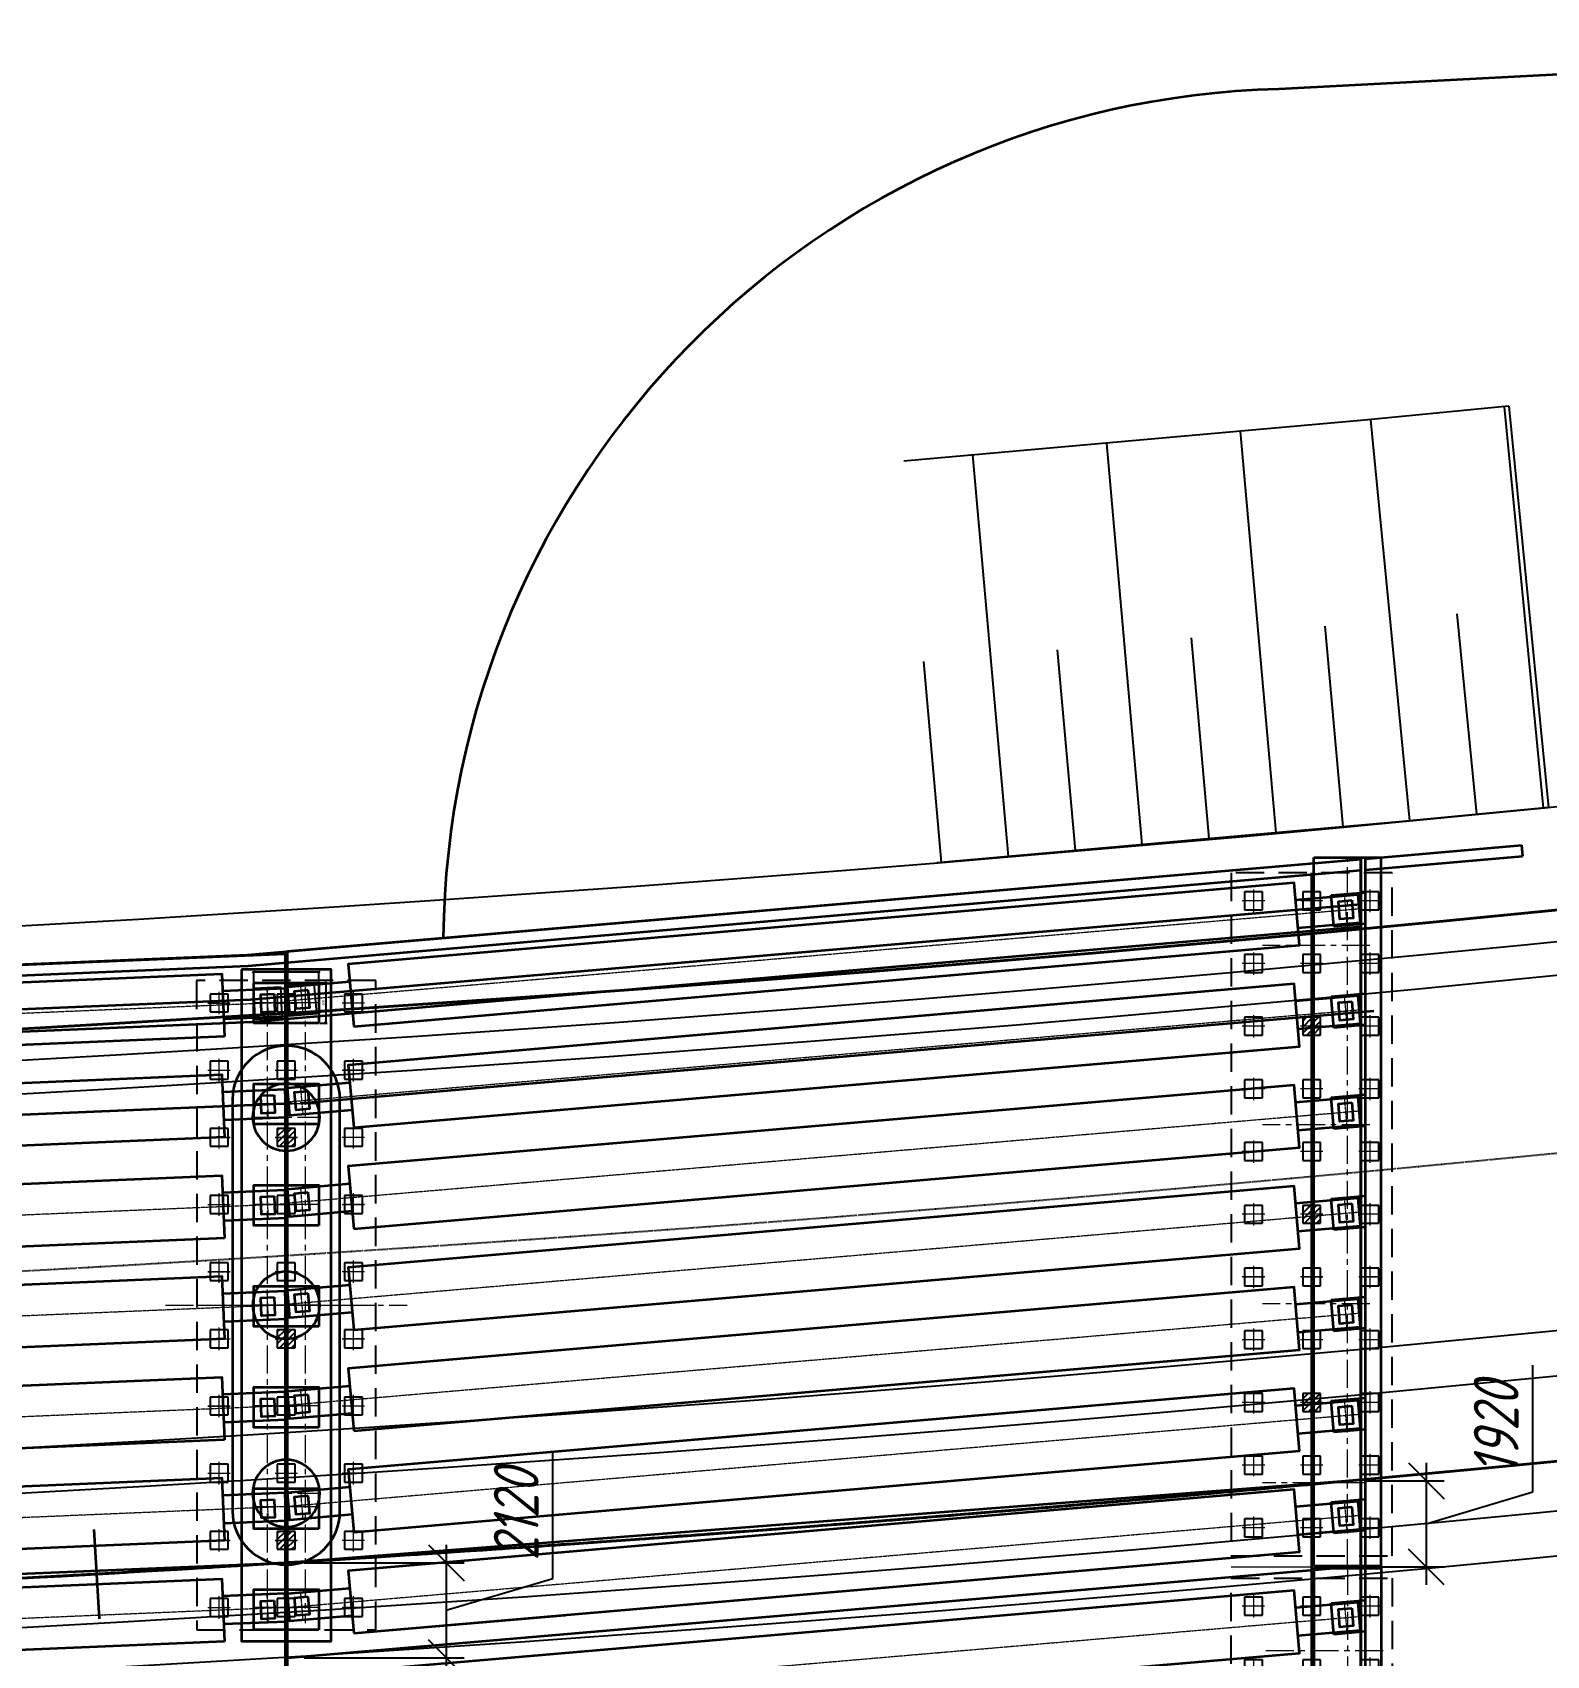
# Model space of a CAD drawing. Header units: millimetres. Extents: x 1864 to 10174863, y -4887456 to 5366151.
# Drawn here: x 6896950 to 6930764, y -3152927 to -3116681 of the extents above; entities that cross this region are included whole.
import ezdxf
from ezdxf import colors
from ezdxf.entities.mleader import LeaderData, LeaderLine
from ezdxf.math import Vec2, Vec3

# ---------------------------------------------------------------- set-up
doc = ezdxf.new("R2010")
doc.units = ezdxf.units.MM
for name, pattern in [('15-15', [6, 1.5, -3, 1.5]), ('DASHED', [7, 5, -2, 0]), ('невидимая', [9.525, 6.35, -3.175]), ('осевая', [2, 1.25, -0.25, 0.25, -0.25])]:
    doc.linetypes.add(name, pattern=pattern)
for name, color, linetype, lineweight in [('1-Бетон', 106, 'Continuous', 35), ('Железная дорога.0', 7, 'Continuous', 9), ('ИС_Выноски', 3, 'Continuous', 18), ('ИС_Ось', 3, 'осевая', 18), ('Основное направление 30.05.Пикетаж', 7, 'Continuous', 15)]:
    doc.layers.add(name, color=color, linetype=linetype, lineweight=lineweight)
doc.layers.add('_Defpoints', color=8, linetype='Continuous', plot=False)
for name, color, linetype in [('_Размер', 7, 'Continuous'), ('ИС_Невидимая', 4, 'невидимая'), ('Основное направление 30.05.Верх покрытия', 7, 'Continuous'), ('Основное направление 30.05.Ось трассы', 7, 'Continuous'), ('Основное направление 30.05.Проектные откосы', 84, 'Continuous'), ('Ось_петли_новый план.Верх покрытия', 7, 'Continuous'), ('Петля 1 ось справа.Верх покрытия', 7, 'Continuous'), ('Штриховая', 7, 'Continuous')]:
    doc.layers.add(name, color=color, linetype=linetype)
doc.styles.add('0', font='isocpeur.ttf', dxfattribs={"width": 0.8, "oblique": 15})
doc.styles.add('ISOCPEUR', font='isocpeur.ttf', dxfattribs={"width": 0.8, "oblique": 15, "height": 2.5})
doc.dimstyles.new('М25', dxfattribs={"dimscale": 25, "dimtxt": 2.5, "dimasz": 2, "dimexe": 1, "dimexo": 1, "dimgap": 1, "dimtad": 1, "dimdec": 0, "dimtxsty": '0', "dimblk1": 'OBLIQUE', "dimblk2": 'OBLIQUE', "dimsah": 1, "dimcen": 2.5, "dimdle": 1, "dimclrd": 256, "dimclre": 256, "dimclrt": 256, "dimaunit": 1, "dimadec": 0, "dimazin": 0, "dimtfac": 0.75, "dimtdec": 0, "dimtmove": 1, "dimatfit": 2, "dimldrblk": 'OBLIQUE', "dimfxl": 1, "dimtolj": 1, "dimtzin": 0, "dimlwd": -1, "dimlwe": -1, "dimarcsym": 0})
doc.dimstyles.new('М400нов', dxfattribs={"dimscale": 400, "dimtxt": 2.5, "dimasz": 2, "dimexe": 1, "dimexo": 1, "dimgap": 0.8, "dimtad": 1, "dimdec": 0, "dimzin": 0, "dimdsep": 46, "dimtxsty": '0', "dimblk": 'OBLIQUE', "dimcen": 0.09, "dimdle": 1, "dimclrd": 256, "dimclre": 256, "dimclrt": 256, "dimadec": 4, "dimazin": 0, "dimtfac": 1, "dimtdec": 0, "dimtmove": 1, "dimatfit": 2, "dimfxl": 1, "dimtolj": 1, "dimtzin": 0, "dimlwd": -1, "dimarcsym": 0})

# ---------------------------------------------------------------- blocks, each defined once
blk = doc.blocks.new('A$CE046341B')
at = {"layer": 'Основное направление 30.05.Проектные откосы'}
for p, q in [((6236211.419, 5216944.379, 16.159), (6236205.332, 5216937.75, 16.159)), ((6236212.524, 5216943.365, 16.159), (6236209.48, 5216940.05, 16.159)), ((6236213.629, 5216942.35, 16.159), (6236207.541, 5216935.721, 16.159)), ((6236214.726, 5216941.327, 16.159), (6236211.653, 5216938.039, 16.159)), ((6236215.822, 5216940.303, 16.159), (6236209.676, 5216933.727, 16.159)), ((6236216.917, 5216939.278, 16.159), (6236213.845, 5216935.991, 16.159)), ((6236218.013, 5216938.254, 16.159), (6236211.868, 5216931.679, 16.159)), ((6236219.109, 5216937.23, 16.159), (6236216.037, 5216933.942, 16.159)), ((6236220.205, 5216936.206, 16.159), (6236214.06, 5216929.63, 16.159)), ((6236221.301, 5216935.181, 16.159), (6236218.228, 5216931.894, 16.159))]:
    blk.add_line(p, q, dxfattribs=at)
at = {"layer": 'Основное направление 30.05.Проектные откосы', "linetype": 'Continuous', "flags": 128}
for points in [[(6236205.264, 5216937.813), (6236211.339, 5216944.453), (6236213.746, 5216942.243), (6236221.381, 5216935.107)], [(6236205.264, 5216937.813), (6236205.265, 5216937.811), (6236207.644, 5216935.627), (6236215.192, 5216928.573)]]:
    blk.add_lwpolyline(points, dxfattribs=at)
blk = doc.blocks.new('stationing')
at = {"layer": 'Железная дорога.0', "color": 1}
blk.add_line((0, 1), (0, -1), dxfattribs=at)
blk = doc.blocks.new('дорога план')
at = {"layer": 'Основное направление 30.05.Верх покрытия', "color": 84, "flags": 128}
blk.add_lwpolyline([(-265125, 81028, 0.025264), (-191155, 52344, 0.186442), (374243, 80227)], format="xyb", dxfattribs=at)
at = {"layer": 'Основное направление 30.05.Верх покрытия', "color": 6, "flags": 128}
for points in [[(-265125, 77743, 0.024838), (-192097, 49496, 0.186005), (374243, 76946)], [(-265125, 67192, 0.023497), (-195127, 40334, 0.184624), (374243, 66407)], [(-265125, 63916, 0.023087), (-196068, 37485, 0.184202), (374243, 63136)]]:
    blk.add_lwpolyline(points, format="xyb", dxfattribs=at)
at = {"layer": 'Основное направление 30.05.Верх покрытия', "color": 5, "flags": 128}
for points in [[(-265125, 76921, 0.024735), (-192332, 48784, 0.185896), (374243, 76126)], [(374243, 67498, -0.184765), (-194813, 41283, -0.023634), (-265125, 68284, -0.023634)], [(-265125, 62822, 0.022954), (-196382, 36536, 0.184063), (374243, 62046)]]:
    blk.add_lwpolyline(points, format="xyb", dxfattribs=at)
at = {"layer": 'Основное направление 30.05.Ось трассы', "color": 1, "lineweight": 40, "flags": 128}
blk.add_lwpolyline([(-265125, 65117, 0.208487), (374243, 64335)], format="xyb", dxfattribs=at)
at = {"layer": 'Ось_петли_новый план.Верх покрытия', "color": 5, "linetype": 'DASHED', "flags": 128}
blk.add_lwpolyline([(134781, -8031, -0.065719), (-77117, -1002)], format="xyb", dxfattribs=at)
at = {"layer": 'Петля 1 ось справа.Верх покрытия', "color": 5, "linetype": '15-15', "flags": 128}
for points in [[(-265125, 72600, 0.024182), (-193572, 45033, 0.185328), (374243, 71810)], [(-265125, 58518, 0.022417), (-197623, 32786, 0.183514), (374243, 57743)]]:
    blk.add_lwpolyline(points, format="xyb", dxfattribs=at)
at = {"color": 7, "linetype": 'Continuous', "lineweight": -3, "xscale": 1000.000000000001, "yscale": 1000.000000000001, "zscale": 1000.000000000001, "rotation": 228.0647678918259}
blk.add_blockref('A$CE046341B', (286841929, 8125571085), dxfattribs=at)
at = {"layer": 'Основное направление 30.05.Пикетаж', "xscale": 999.9999999999997, "yscale": 999.9999999999997, "zscale": 999.9999999999997, "rotation": 3.187083261105179}
blk.add_blockref('stationing', (99933, -687), dxfattribs=at)
blk = doc.blocks.new('б33 план')
at = {"layer": '1-Бетон'}
blk.add_lwpolyline([(1400, 700), (31600, 700), (31600, -700), (1400, -700)], close=True, dxfattribs=at)
for points in [[(1400, 310), (0, 310), (0, -310), (1400, -310)], [(31600, 310), (33000, 310), (33000, -310), (31600, -310)]]:
    blk.add_lwpolyline(points, dxfattribs=at)
at = {"layer": 'ИС_Ось', "color": 3, "ltscale": 20}
for points in [[(0, 0), (33000, 0)], [(400, 310), (400, -310)], [(32600, 310), (32600, -310)]]:
    blk.add_lwpolyline(points, dxfattribs=at)
blk = doc.blocks.new('*U576')
at = {"rotation": 182.4098864728825}
blk.add_blockref('б33 план', (16485, 694), dxfattribs=at)
blk = doc.blocks.new('*U577')
at = {"layer": '_Defpoints', "color": 0, "linetype": 'ByBlock', "lineweight": -2, "transparency": 16777216}
for p in [(0, 0), (0, -2252), (0, -4504), (0, -6756), (0, -9008), (0, -11260), (0, -13512), (0, -15764), (0, -18016), (0, -20268), (0, -22520), (0, -24772), (0, -27024), (0, -29276)]:
    blk.add_blockref('*U576', p, dxfattribs=at)
blk = doc.blocks.new('Б24 план')
at = {"layer": '1-Бетон'}
blk.add_lwpolyline([(1400, -700), (22600, -700), (22600, 700), (1400, 700)], close=True, dxfattribs=at)
for points in [[(1400, -310), (0, -310), (0, 310), (1400, 310)], [(22600, -310), (24000, -310), (24000, 310), (22600, 310)]]:
    blk.add_lwpolyline(points, dxfattribs=at)
at = {"layer": 'ИС_Ось', "color": 3, "ltscale": 20}
for points in [[(300, -310), (300, 310)], [(23700, -310), (23700, 310)], [(0, 0), (24000, 0)]]:
    blk.add_lwpolyline(points, dxfattribs=at)
blk = doc.blocks.new('*U578')
at = {"rotation": 4.910079921255813}
blk.add_blockref('Б24 план', (-11956, -1027), dxfattribs=at)
blk = doc.blocks.new('*U579')
at = {"layer": '_Defpoints', "color": 0, "linetype": 'ByBlock', "lineweight": -2, "transparency": 16777216}
for p in [(0, 0), (0, -2258), (0, -4516), (0, -6774), (0, -9032), (0, -11290), (0, -13548), (0, -15806), (0, -18064), (0, -20322), (0, -22580), (0, -24838), (0, -27096), (0, -29354)]:
    blk.add_blockref('*U578', p, dxfattribs=at)
blk = doc.blocks.new('_None')
blk = doc.blocks.new('*U566')
at = {"layer": 'ИС_Ось', "ltscale": 500}
blk.add_lwpolyline([(0, 500), (0, -1000)], dxfattribs=at)
blk = doc.blocks.new('*U567')
at = {"color": 0, "linetype": 'ByBlock', "lineweight": -2, "transparency": 16777216}
for p in [(0, 0), (4200, 0), (8400, 0)]:
    blk.add_blockref('*U566', p, dxfattribs=at)
blk = doc.blocks.new('*U572')
at = {"layer": '1-Бетон'}
blk.add_circle((0, 0), 750, dxfattribs=at)
blk = doc.blocks.new('*U573')
at = {"layer": '1-Бетон', "color": 0, "linetype": 'ByBlock', "lineweight": -2, "transparency": 16777216}
for p in [(0, 0), (4200, 0), (8400, 0)]:
    blk.add_blockref('*U572', p, dxfattribs=at)
blk = doc.blocks.new('*U570')
at = {"layer": 'ИС_Ось', "ltscale": 500}
blk.add_line((0, -725), (0, 725), dxfattribs=at)
blk = doc.blocks.new('*U571')
at = {"layer": '1-Бетон', "color": 0, "linetype": 'ByBlock', "lineweight": -2, "transparency": 16777216}
for p in [(0, 0), (2250, 0), (4500, 0), (6750, 0), (9000, 0), (11250, 0), (13500, 0)]:
    blk.add_blockref('*U570', p, dxfattribs=at)
blk = doc.blocks.new('_OBLIQUE')
at = {"color": 0, "linetype": 'ByBlock', "lineweight": -2}
blk.add_line((0.5, 0.5), (-0.5, -0.5), dxfattribs=at)
blk = doc.blocks.new('*D609')
at = {"layer": '_Defpoints', "color": 2, "transparency": 16777216}
for p, q in [((50294, 14726), (48794, 14726)), ((48819, 14513), (48819, 14751)), ((50269, 14513), (50269, 14751))]:
    blk.add_line(p, q, dxfattribs=at)
at = {"layer": 'Defpoints', "color": 0, "transparency": 16777216}
for p in [(48819, 14726), (48819, 14488), (50269, 14488)]:
    blk.add_point(p, dxfattribs=at)
at = {"layer": '_Defpoints', "color": 2, "transparency": 16777216, "xscale": 50, "yscale": 50, "zscale": 50}
for p, rotation in [((48819, 14726), 180.0000242058169), ((50269, 14726), 2.420581687090361e-05)]:
    blk.add_blockref('_OBLIQUE', p, dxfattribs=dict(at, rotation=rotation))
at = {"layer": '_Defpoints', "color": 2, "transparency": 16777216, "insert": (49544, 14782), "char_height": 62.5, "attachment_point": 5, "rotation": 0, "style": '0'}
blk.add_mtext('\\A1;1450', dxfattribs=at)
blk = doc.blocks.new('*D610')
at = {"layer": '_Defpoints', "color": 2, "transparency": 16777216}
for p, q in [((50431, 14513), (50431, 13563)), ((50294, 14488), (50456, 14488)), ((50294, 13588), (50456, 13588))]:
    blk.add_line(p, q, dxfattribs=at)
at = {"layer": 'Defpoints', "color": 0, "transparency": 16777216}
for p in [(50269, 14488), (50269, 13588), (50431, 13588)]:
    blk.add_point(p, dxfattribs=at)
at = {"layer": '_Defpoints', "color": 2, "transparency": 16777216, "xscale": 50, "yscale": 50, "zscale": 50}
for p, rotation in [((50431, 14488), 90), ((50431, 13588), 270)]:
    blk.add_blockref('_OBLIQUE', p, dxfattribs=dict(at, rotation=rotation))
at = {"layer": '_Defpoints', "color": 2, "transparency": 16777216, "insert": (50375, 14038), "char_height": 62.5, "attachment_point": 5, "rotation": 90, "style": '0'}
blk.add_mtext('\\A1;900', dxfattribs=at)
blk = doc.blocks.new('*U602')
at = {"layer": 'ИС_Невидимая', "ltscale": 20}
blk.add_lwpolyline([(-0.2, -0.2), (0.2, -0.2), (0.2, 0.2), (-0.2, 0.2), (-0.2, -0.2)], dxfattribs=at)
at = {"layer": 'ИС_Ось', "ltscale": 50}
for points in [[(-0.25, 0), (0.25, 0)], [(0, -0.25), (0, 0.25)]]:
    blk.add_lwpolyline(points, dxfattribs=at)
blk = doc.blocks.new('*U603')
at = {"color": 0, "linetype": 'ByBlock', "lineweight": -2, "transparency": 16777216}
for p in [(0, 0), (1.5, 0), (3, 0), (0, -1.5), (1.5, -1.5), (3, -1.5), (0, -3), (1.5, -3), (3, -3), (0, -4.5), (1.5, -4.5), (3, -4.5), (0, -6), (1.5, -6), (3, -6), (0, -7.5), (1.5, -7.5), (3, -7.5), (0, -9), (1.5, -9), (3, -9), (0, -10.5), (1.5, -10.5), (3, -10.5), (0, -12), (1.5, -12), (3, -12), (0, -13.5), (1.5, -13.5), (3, -13.5)]:
    blk.add_blockref('*U602', p, dxfattribs=at)
blk = doc.blocks.new('*U590')
at = {"layer": 'ИС_Невидимая', "ltscale": 20}
blk.add_lwpolyline([(0.2, 0.2), (-0.2, 0.2), (-0.2, -0.2), (0.2, -0.2), (0.2, 0.2)], dxfattribs=at)
at = {"layer": 'ИС_Ось', "ltscale": 50}
for points in [[(0.25, 0), (-0.25, 0)], [(0, 0.25), (0, -0.25)]]:
    blk.add_lwpolyline(points, dxfattribs=at)
blk = doc.blocks.new('*U591')
at = {"color": 0, "linetype": 'ByBlock', "lineweight": -2, "transparency": 16777216}
for p in [(0, 0), (1.3, 0), (2.6, 0), (0, -1.4), (1.3, -1.4), (2.6, -1.4), (0, -2.8), (1.3, -2.8), (2.6, -2.8), (0, -4.2), (1.3, -4.2), (2.6, -4.2), (0, -5.6), (1.3, -5.6), (2.6, -5.6), (0, -7), (1.3, -7), (2.6, -7), (0, -8.4), (1.3, -8.4), (2.6, -8.4), (0, -9.8), (1.3, -9.8), (2.6, -9.8), (0, -11.2), (1.3, -11.2), (2.6, -11.2), (0, -12.6), (1.3, -12.6), (2.6, -12.6), (0, -14), (1.3, -14), (2.6, -14)]:
    blk.add_blockref('*U590', p, dxfattribs=at)
blk = doc.blocks.new('*U592')
at = {"layer": 'ИС_Невидимая', "ltscale": 20}
blk.add_lwpolyline([(0.2, 0.2), (-0.2, 0.2), (-0.2, -0.2), (0.2, -0.2), (0.2, 0.2)], dxfattribs=at)
at = {"layer": 'ИС_Ось', "ltscale": 50}
for points in [[(0.25, 0), (-0.25, 0)], [(0, 0.25), (0, -0.25)]]:
    blk.add_lwpolyline(points, dxfattribs=at)
blk = doc.blocks.new('*U593')
at = {"color": 0, "linetype": 'ByBlock', "lineweight": -2, "transparency": 16777216}
for p in [(0, 0), (1.3, 0), (2.6, 0), (0, -1.4), (1.3, -1.4), (2.6, -1.4), (0, -2.8), (1.3, -2.8), (2.6, -2.8), (0, -4.2), (1.3, -4.2), (2.6, -4.2), (0, -5.6), (1.3, -5.6), (2.6, -5.6), (0, -7), (1.3, -7), (2.6, -7), (0, -8.4), (1.3, -8.4), (2.6, -8.4), (0, -9.8), (1.3, -9.8), (2.6, -9.8), (0, -11.2), (1.3, -11.2), (2.6, -11.2), (0, -12.6), (1.3, -12.6), (2.6, -12.6), (0, -14), (1.3, -14), (2.6, -14)]:
    blk.add_blockref('*U592', p, dxfattribs=at)
blk = doc.blocks.new('св поле кальм пл')
at = {"layer": 'Штриховая'}
h = blk.add_hatch(dxfattribs=at)
h.set_pattern_fill('ANSI31', color=256, scale=0.03)
h.set_pattern_definition([(176.87772, (12.32287, 38.47471), (-0.00518798, -0.09510861), [])])
h.paths.add_polyline_path([(-64.689, 61.229), (-64.956, 61.527), (-64.659, 61.794), (-64.392, 61.496)])
h = blk.add_hatch(dxfattribs=at)
h.set_pattern_fill('ANSI31', color=256, scale=0.03)
h.set_pattern_definition([(176.87772, (15.45008, 41.27837), (-0.00518798, -0.09510861), [])])
h.paths.add_polyline_path([(-67.817, 58.425), (-68.084, 58.723), (-67.786, 58.99), (-67.519, 58.692)])
h = blk.add_hatch(dxfattribs=at)
h.set_pattern_fill('ANSI31', color=256, scale=0.03)
h.set_pattern_definition([(176.87772, (18.57729, 44.08204), (-0.00518798, -0.09510861), [])])
h.paths.add_polyline_path([(-70.944, 55.621), (-71.211, 55.919), (-70.913, 56.186), (-70.646, 55.888)])
h = blk.add_hatch(dxfattribs=at)
h.set_pattern_fill('ANSI31', color=256, scale=0.03)
h.set_pattern_definition([(176.87772, (24.43098, 18.57273), (-0.00518798, -0.09510861), [])])
h.paths.add_polyline_path([(-46.811, 46.5), (-47.078, 46.798), (-47.376, 46.531), (-47.109, 46.233)])
h = blk.add_hatch(dxfattribs=at)
h.set_pattern_fill('ANSI31', color=256, scale=0.03)
h.set_pattern_definition([(176.87772, (21.08039, 15.5688), (-0.00518798, -0.09510861), [])])
h.paths.add_polyline_path([(-50.162, 43.497), (-50.429, 43.794), (-50.726, 43.527), (-50.459, 43.23)])
h = blk.add_hatch(dxfattribs=at)
h.set_pattern_fill('ANSI31', color=256, scale=0.03)
h.set_pattern_definition([(176.87772, (17.72981, 12.56487), (-0.00518798, -0.09510861), [])])
h.paths.add_polyline_path([(-53.512, 40.493), (-53.779, 40.79), (-54.077, 40.523), (-53.81, 40.226)])
at = {"layer": '1-Бетон', "color": 1}
blk.add_line((-50.397, 74.311), (-73.479, 53.618), dxfattribs=at)
at = {"layer": 'ИС_Невидимая', "ltscale": 0.1}
for points in [[(-62.953, 65.472), (-51.598, 75.652), (-49.195, 72.971), (-60.55, 62.791), (-62.953, 65.472)], [(-63.325, 65.138), (-74.68, 54.958), (-72.277, 52.278), (-60.922, 62.458), (-63.325, 65.138)], [(-55.065, 36.682), (-44.269, 46.362), (-46.939, 49.34), (-57.736, 39.661), (-55.065, 36.682)]]:
    blk.add_lwpolyline(points, dxfattribs=at)
at = {"layer": 'ИС_Ось', "color": 3, "ltscale": 500}
blk.add_lwpolyline([(-73.479, 53.618), (-50.397, 74.312)], dxfattribs=at)
at = {"layer": 'ИС_Ось', "color": 1, "ltscale": 500}
for points in [[(-60.736, 62.624), (-63.139, 65.305)], [(-56.401, 38.172), (-45.212, 48.202)], [(-49.667, 41.522), (-52.337, 44.501)]]:
    blk.add_lwpolyline(points, dxfattribs=at)
at = {"layer": 'ИС_Ось', "color": 1, "lineweight": 40, "ltscale": 2, "true_color": 0xff0000, "flags": 128}
blk.add_lwpolyline([(34.634, -46.806, 0.046583), (-64.636, 63.963, 0.046583)], format="xyb", dxfattribs=at)
at = {"color": 1, "rotation": 131.8774809}
for name, p in [('*U593', (-60.418, 63.581)), ('*U591', (-72.146, 53.067)), ('*U603', (-55.027, 37.389))]:
    blk.add_blockref(name, p, dxfattribs=at)
blk = doc.blocks.new('*D416')
at = {"layer": '1-Бетон', "transparency": 16777216}
blk.add_line((6933750, -3141932), (6934314, -3147451), dxfattribs=at)
blk.add_solid([(6934447, -3147438), (6934182, -3147465), (6934396, -3148247)], dxfattribs=at)
at = {"layer": 'Defpoints', "color": 0, "transparency": 16777216}
for p in [(6853074, -2352391), (6934396, -3148247)]:
    blk.add_point(p, dxfattribs=at)
at = {"layer": '1-Бетон', "transparency": 16777216, "insert": (6934808, -3144210), "char_height": 1000, "attachment_point": 5, "rotation": 275.8344, "style": '0'}
blk.add_mtext('\\A1;R800000', dxfattribs=at)
blk = doc.blocks.new('*D622')
at = {"layer": '_Размер', "transparency": 16777216}
for p, q in [((6908573, -3151203), (6908573, -3148375)), ((6906193, -3150455), (6906193, -3153379)), ((6906193, -3151917), (6908573, -3151203))]:
    blk.add_line(p, q, dxfattribs=at)
at = {"layer": '_Размер', "lineweight": -2, "transparency": 16777216}
for p, q in [((6903018, -3150855), (6906593, -3150855)), ((6903018, -3152979), (6906593, -3152979))]:
    blk.add_line(p, q, dxfattribs=at)
at = {"layer": 'Defpoints', "color": 0, "transparency": 16777216}
for p in [(6902618, -3150855), (6902618, -3152979), (6906193, -3152979)]:
    blk.add_point(p, dxfattribs=at)
at = {"layer": '_Размер', "transparency": 16777216, "xscale": 800, "yscale": 800, "zscale": 800}
for p, rotation in [((6906193, -3150855), 90), ((6906193, -3152979), 270)]:
    blk.add_blockref('_OBLIQUE', p, dxfattribs=dict(at, rotation=rotation))
at = {"layer": '_Размер', "transparency": 16777216, "insert": (6907753, -3149789), "char_height": 1000, "attachment_point": 5, "rotation": 90, "style": '0'}
blk.add_mtext('\\A1;2120', dxfattribs=at)
blk = doc.blocks.new('*D623')
at = {"layer": '_Размер', "transparency": 16777216}
for p, q in [((6930459, -3149274), (6930459, -3146446)), ((6928079, -3148627), (6928079, -3151349)), ((6928079, -3149988), (6930459, -3149274))]:
    blk.add_line(p, q, dxfattribs=at)
at = {"layer": '_Размер', "lineweight": -2, "transparency": 16777216}
for p, q in [((6926719, -3149027), (6928479, -3149027)), ((6925919, -3150949), (6928479, -3150949))]:
    blk.add_line(p, q, dxfattribs=at)
at = {"layer": 'Defpoints', "color": 0, "transparency": 16777216}
for p in [(6926319, -3149027), (6925519, -3150949), (6928079, -3150949)]:
    blk.add_point(p, dxfattribs=at)
at = {"layer": '_Размер', "transparency": 16777216, "xscale": 800, "yscale": 800, "zscale": 800}
for p, rotation in [((6928079, -3149027), 90), ((6928079, -3150949), 270)]:
    blk.add_blockref('_OBLIQUE', p, dxfattribs=dict(at, rotation=rotation))
at = {"layer": '_Размер', "transparency": 16777216, "insert": (6929639, -3147860), "char_height": 1000, "attachment_point": 5, "rotation": 90, "style": '0'}
blk.add_mtext('\\A1;1920', dxfattribs=at)
blk = doc.blocks.new('мост план кальмиус')
at = {"layer": '1-Бетон', "color": 5}
for p, q in [((72880.2, 16441.1), (73645.4, 16506.9)), ((72940.2, 15743.7), (72880.2, 16441.1)), ((73645.4, 15804.3), (72940.2, 15743.7)), ((72880.2, 14183.1), (73645.4, 14248.9)), ((72940.2, 13485.7), (72880.2, 14183.1)), ((73645.4, 13546.3), (72940.2, 13485.7)), ((72880.2, 11925.1), (73645.4, 11990.9)), ((72940.2, 11227.7), (72880.2, 11925.1)), ((73645.4, 11288.3), (72940.2, 11227.7)), ((72880.2, 9667.1), (73645.4, 9732.9)), ((72940.2, 8969.7), (72880.2, 9667.1)), ((73645.4, 9030.3), (72940.2, 8969.7)), ((72880.2, 7409.1), (73645.4, 7474.9)), ((72940.2, 6711.7), (72880.2, 7409.1)), ((73645.4, 6772.3), (72940.2, 6711.7)), ((72880.2, 5151.1), (73645.4, 5216.9)), ((72940.2, 4453.7), (72880.2, 5151.1)), ((73645.4, 4514.3), (72940.2, 4453.7)), ((72880.2, 2893.1), (73645.4, 2958.9)), ((72940.2, 2195.7), (72880.2, 2893.1)), ((73645.4, 2256.3), (72940.2, 2195.7)), ((72880.2, 635.1), (73645.4, 700.9)), ((72940.2, -62.3), (72880.2, 635.1)), ((73645.4, -1.7), (72940.2, -62.3))]:
    blk.add_line(p, q, dxfattribs=at)
at = {"layer": '1-Бетон', "color": 3}
blk.add_line((72495.4, 1417.6), (73995.4, 1417.6), dxfattribs=at)
at = {"layer": '1-Бетон'}
for points in [[(78386.5, 34792.2), (71714.6, 34446.9)], [(73645.5, 17259.6), (77132.2, 17564.6)], [(77132.2, 17564.6), (77153.9, 17315.6)], [(-73548, 17251), (-48683.5, 15114.9), (-16232.3, 13749.2), (16229.7, 13749.2), (48680.9, 15114.9), (73545.4, 17251)], [(73545.4, -14311.1), (73545.4, 17251)], [(73645.4, -14302.5), (73645.4, 17259.6)], [(73645.5, 17008.6), (77153.9, 17315.6)], [(-15101.7, 13499.2), (16235, 13499.2), (48696.9, 14865.4), (73545.4, 17000.1)], [(73544.5, 1469.8), (73644.5, 1469.8)], [(51050.9, -36.1), (55769.8, 369.3)]]:
    blk.add_lwpolyline(points, dxfattribs=at)
at = {"layer": '1-Бетон', "color": 4}
for points in [[(49569.5, 15191.3), (73545.4, 17251), (73545.4, -14311.1), (50601.3, -16282.2), (49569.5, -16325.6), (49569.5, 15191.3)], [(-15101.7, 12749.2), (16250.7, 12749.2), (48744.8, 14116.7), (73545.4, 16247.3)], [(-15101.7, 12249.2), (16261.3, 12249.2), (48776.7, 13617.6), (73545.4, 15745.5)], [(16548.7, 13762.7), (49519.5, 15137.6), (49519.5, -16327.7), (16893.8, -17700.8), (16548.7, -17700), (16548.7, 13762.7)], [(49856.3, 11799.8), (73832.1, 13859.6)], [(49678, 11791.2), (16561.8, 10397.5)], [(73499.4, 3383.5), (49570.5, 1537.2)], [(16548.7, 171.2), (49520.6, 1534.1)], [(49569.5, -589.9), (73545.4, 1469.8)]]:
    blk.add_lwpolyline(points, dxfattribs=at)
at = {"layer": '1-Бетон', "color": 3}
for points in [[(72495.4, 1467.6), (72495.6, 17287.6)], [(72495.6, 17287.6), (73995.6, 17287.8)], [(73995.4, 1467.6), (73995.6, 17287.8)], [(72495.4, 1467.6), (73995.4, 1467.6)], [(72495.4, 1417.6), (72495.6, -14402.4)], [(73995.4, 1417.6), (73995.6, -14402.4)]]:
    blk.add_lwpolyline(points, dxfattribs=at)
at = {"layer": '1-Бетон', "color": 5}
for points in [[(73341.4, 16330.2), (73375.7, 15931.7), (73076.8, 15906), (73042.5, 16304.5), (73341.4, 16330.2)], [(50268.7, 13587.5), (48818.7, 13587.5), (48818.7, 14487.5), (50268.7, 14487.5), (50268.7, 13587.5)], [(49274.4, 14239.2), (49291.2, 13839.5), (48991.4, 13826.9), (48974.6, 14226.5), (49274.4, 14239.2)], [(50027.3, 14327.3), (50061.5, 13928.8), (49762.6, 13903.1), (49728.4, 14301.7), (50027.3, 14327.3)], [(73341.4, 14072.2), (73375.7, 13673.7), (73076.8, 13648), (73042.5, 14046.5), (73341.4, 14072.2)], [(50268.7, 11329.5), (48818.7, 11329.5), (48818.7, 12229.5), (50268.7, 12229.5), (50268.7, 11329.5)], [(49274.4, 11981.2), (49291.2, 11581.5), (48991.4, 11568.9), (48974.6, 11968.5), (49274.4, 11981.2)], [(50027.3, 12069.3), (50061.5, 11670.8), (49762.6, 11645.1), (49728.4, 12043.7), (50027.3, 12069.3)], [(73341.4, 11814.2), (73375.7, 11415.7), (73076.8, 11390), (73042.5, 11788.5), (73341.4, 11814.2)], [(50268.7, 9071.5), (48818.7, 9071.5), (48818.7, 9971.5), (50268.7, 9971.5), (50268.7, 9071.5)], [(50027.3, 9811.3), (50061.5, 9412.8), (49762.6, 9387.1), (49728.4, 9785.7), (50027.3, 9811.3)], [(49274.4, 9723.2), (49291.2, 9323.5), (48991.4, 9310.9), (48974.6, 9710.5), (49274.4, 9723.2)], [(73341.4, 9556.2), (73375.7, 9157.7), (73076.8, 9132), (73042.5, 9530.5), (73341.4, 9556.2)], [(50268.7, 6813.5), (48818.7, 6813.5), (48818.7, 7713.5), (50268.7, 7713.5), (50268.7, 6813.5)], [(49274.4, 7465.2), (49291.2, 7065.5), (48991.4, 7052.9), (48974.6, 7452.5), (49274.4, 7465.2)], [(50027.3, 7553.3), (50061.5, 7154.8), (49762.6, 7129.1), (49728.4, 7527.7), (50027.3, 7553.3)], [(73341.4, 7298.2), (73375.7, 6899.7), (73076.8, 6874), (73042.5, 7272.5), (73341.4, 7298.2)], [(50268.7, 4555.5), (48818.7, 4555.5), (48818.7, 5455.5), (50268.7, 5455.5), (50268.7, 4555.5)], [(49274.4, 5207.2), (49291.2, 4807.5), (48991.4, 4794.9), (48974.6, 5194.5), (49274.4, 5207.2)], [(50027.3, 5295.3), (50061.5, 4896.8), (49762.6, 4871.1), (49728.4, 5269.7), (50027.3, 5295.3)], [(73341.4, 5040.2), (73375.7, 4641.7), (73076.8, 4616), (73042.5, 5014.5), (73341.4, 5040.2)], [(50268.7, 2297.5), (48818.7, 2297.5), (48818.7, 3197.5), (50268.7, 3197.5), (50268.7, 2297.5)], [(49274.4, 2949.2), (49291.2, 2549.5), (48991.4, 2536.9), (48974.6, 2936.5), (49274.4, 2949.2)], [(50027.3, 3037.3), (50061.5, 2638.8), (49762.6, 2613.1), (49728.4, 3011.7), (50027.3, 3037.3)], [(73341.4, 2782.2), (73375.7, 2383.7), (73076.8, 2358), (73042.5, 2756.5), (73341.4, 2782.2)], [(50268.7, 39.5), (48818.7, 39.5), (48818.7, 939.5), (50268.7, 939.5), (50268.7, 39.5)], [(50027.3, 779.3), (50061.5, 380.8), (49762.6, 355.1), (49728.4, 753.7), (50027.3, 779.3)], [(49274.4, 691.2), (49291.2, 291.5), (48991.4, 278.9), (48974.6, 678.5), (49274.4, 691.2)], [(73341.4, 524.2), (73375.7, 125.7), (73076.8, 100), (73042.5, 498.5), (73341.4, 524.2)]]:
    blk.add_lwpolyline(points, dxfattribs=at)
at = {"layer": '1-Бетон', "color": 3}
blk.add_lwpolyline([(48543.9, 14787.2), (48543.9, -212.8), (50544, -212.8), (50544, 14787.2)], close=True, dxfattribs=at)
at = {"layer": '1-Бетон', "elevation": -5778.2}
blk.add_lwpolyline([(48344.6, 11886.8), (48344.6, 2686.9, 0.9958479), (50744.6, 2686.9), (50744.6, 11886.8, 0.9958479)], format="xyb", close=True, dxfattribs=at)
at = {"layer": '1-Бетон', "color": 1}
blk.add_lwpolyline([(45250.8, 2282.4), (45364, 285.6)], dxfattribs=at)
at = {"layer": '1-Бетон'}
blk.add_arc((72209.7, 15293.8), 19159.5, 91.4807, 179.41206, dxfattribs=at)
at = {"layer": '1-Бетон', "color": 1}
blk.add_arc((0, 800001.4), 800001.4, 266.0846828, 273.2466191, dxfattribs=at)
at = {"layer": '_Defpoints', "color": 4}
blk.add_lwpolyline([(50931, 14906.8), (72053.2, 16721.3)], dxfattribs=at)
at = {"layer": '_Defpoints'}
blk.add_lwpolyline([(48104.4, 14690.3), (17930.6, 13420.5)], dxfattribs=at)
at = {"layer": '_Defpoints', "color": 2}
for points in [[(49417.9, 14395.3), (49447.4, 13696), (48847.9, 13670.7), (48818.5, 14370.1)], [(50163.9, 14489.6), (50223.8, 13792.2), (49626, 13740.8), (49566.1, 14438.3)]]:
    blk.add_lwpolyline(points, close=True, dxfattribs=at)
at = {"layer": 'ИС_Ось', "color": 1, "ltscale": 500}
for points in [[(73245.4, 1441.9), (73245.6, 17287.7)], [(72445.5, 16942.4), (72445.6, -14057.7)], [(49544.5, 15061.4), (49544.5, -488.9)], [(46844.5, 7287.2), (52244.5, 7287.2)], [(70645.6, 1442.5), (74245.6, 1442.6)], [(73245.4, 1441.9), (73245.4, -14402.4)]]:
    blk.add_lwpolyline(points, dxfattribs=at)
at = {"layer": 'ИС_Ось', "ltscale": 50}
for points in [[(71395.5, 16317.3), (70895.5, 16317.3)], [(71145.5, 16567.3), (71145.5, 16067.3)], [(72695.5, 16317.3), (72195.5, 16317.3)], [(72445.5, 16567.3), (72445.5, 16067.3)], [(73994.7, 16317.3), (73494.7, 16317.3)], [(73744.7, 16567.3), (73744.7, 16067.3)], [(71395.5, 14917.3), (70895.5, 14917.3)], [(71145.5, 15167.3), (71145.5, 14667.3)], [(72695.5, 14917.3), (72195.5, 14917.3)], [(72445.5, 15167.3), (72445.5, 14667.3)], [(73994.7, 14917.3), (73494.7, 14917.3)], [(73744.7, 15167.3), (73744.7, 14667.3)], [(48044.7, 13786.6), (48044.7, 14286.6)], [(49544.7, 13786.6), (49544.7, 14286.6)], [(51044.3, 13786.6), (51044.3, 14286.6)], [(47794.7, 14036.6), (48294.7, 14036.6)], [(49294.7, 14036.6), (49794.7, 14036.6)], [(51294.3, 14036.6), (50794.3, 14036.6)], [(71395.5, 13517.3), (70895.5, 13517.3)], [(71145.5, 13767.3), (71145.5, 13267.3)], [(72695.5, 13517.3), (72195.5, 13517.3)], [(72445.5, 13767.3), (72445.5, 13267.3)], [(73994.7, 13517.3), (73494.7, 13517.3)], [(73744.7, 13767.3), (73744.7, 13267.3)], [(48044.7, 12286.6), (48044.7, 12786.6)], [(49544.7, 12286.6), (49544.7, 12786.6)], [(51044.3, 12286.6), (51044.3, 12786.6)], [(47794.7, 12536.6), (48294.7, 12536.6)], [(49294.7, 12536.6), (49794.7, 12536.6)], [(51294.3, 12536.6), (50794.3, 12536.6)], [(71145.5, 12367.3), (71145.5, 11867.3)], [(72445.5, 12367.3), (72445.5, 11867.3)], [(73744.7, 12367.3), (73744.7, 11867.3)], [(71395.5, 12117.3), (70895.5, 12117.3)], [(72695.5, 12117.3), (72195.5, 12117.3)], [(73994.7, 12117.3), (73494.7, 12117.3)], [(48044.7, 10786.4), (48044.7, 11286.4)], [(49544.7, 10786.4), (49544.7, 11286.4)], [(51044.3, 10786.4), (51044.3, 11286.4)], [(47794.7, 11036.4), (48294.7, 11036.4)], [(49294.7, 11036.4), (49794.7, 11036.4)], [(51294.3, 11036.4), (50794.3, 11036.4)], [(71145.5, 10967.3), (71145.5, 10467.3)], [(72445.5, 10967.3), (72445.5, 10467.3)], [(73744.7, 10967.3), (73744.7, 10467.3)], [(71395.5, 10717.3), (70895.5, 10717.3)], [(72695.5, 10717.3), (72195.5, 10717.3)], [(73994.7, 10717.3), (73494.7, 10717.3)], [(48044.7, 9286.4), (48044.7, 9786.4)], [(49544.7, 9286.4), (49544.7, 9786.4)], [(51044.3, 9286.4), (51044.3, 9786.4)], [(47794.7, 9536.4), (48294.7, 9536.4)], [(49294.7, 9536.4), (49794.7, 9536.4)], [(51294.3, 9536.4), (50794.3, 9536.4)], [(71145.5, 9567.3), (71145.5, 9067.3)], [(72445.5, 9567.3), (72445.5, 9067.3)], [(73744.7, 9567.3), (73744.7, 9067.3)], [(71395.5, 9317.3), (70895.5, 9317.3)], [(72695.5, 9317.3), (72195.5, 9317.3)], [(73994.7, 9317.3), (73494.7, 9317.3)], [(47794.7, 8036.4), (48294.7, 8036.4)], [(48044.7, 7786.4), (48044.7, 8286.4)], [(49294.7, 8036.4), (49794.7, 8036.4)], [(49544.7, 7786.4), (49544.7, 8286.4)], [(51294.3, 8036.4), (50794.3, 8036.4)], [(51044.3, 7786.4), (51044.3, 8286.4)], [(71145.5, 8167.3), (71145.5, 7667.3)], [(72445.5, 8167.3), (72445.5, 7667.3)], [(73744.7, 8167.3), (73744.7, 7667.3)], [(71395.5, 7917.3), (70895.5, 7917.3)], [(72695.5, 7917.3), (72195.5, 7917.3)], [(73994.7, 7917.3), (73494.7, 7917.3)], [(47794.7, 6536.4), (48294.7, 6536.4)], [(48044.7, 6286.4), (48044.7, 6786.4)], [(49294.7, 6536.4), (49794.7, 6536.4)], [(49544.7, 6286.4), (49544.7, 6786.4)], [(51294.3, 6536.4), (50794.3, 6536.4)], [(51044.3, 6286.4), (51044.3, 6786.4)], [(71145.5, 6767.3), (71145.5, 6267.3)], [(72445.5, 6767.3), (72445.5, 6267.3)], [(73744.7, 6767.3), (73744.7, 6267.3)], [(71395.5, 6517.3), (70895.5, 6517.3)], [(72695.5, 6517.3), (72195.5, 6517.3)], [(73994.7, 6517.3), (73494.7, 6517.3)], [(48044.7, 4786.6), (48044.7, 5286.6)], [(49544.7, 4786.6), (49544.7, 5286.6)], [(51044.3, 4786.6), (51044.3, 5286.6)], [(71395.5, 5117.3), (70895.5, 5117.3)], [(71145.5, 5367.3), (71145.5, 4867.3)], [(72695.5, 5117.3), (72195.5, 5117.3)], [(72445.5, 5367.3), (72445.5, 4867.3)], [(73994.7, 5117.3), (73494.7, 5117.3)], [(73744.7, 5367.3), (73744.7, 4867.3)], [(47794.7, 5036.6), (48294.7, 5036.6)], [(49294.7, 5036.6), (49794.7, 5036.6)], [(51294.3, 5036.6), (50794.3, 5036.6)], [(48044.7, 3286.6), (48044.7, 3786.6)], [(49544.7, 3286.6), (49544.7, 3786.6)], [(51044.3, 3286.6), (51044.3, 3786.6)], [(71395.5, 3717.3), (70895.5, 3717.3)], [(71145.5, 3967.3), (71145.5, 3467.3)], [(72695.5, 3717.3), (72195.5, 3717.3)], [(72445.5, 3967.3), (72445.5, 3467.3)], [(73994.7, 3717.3), (73494.7, 3717.3)], [(73744.7, 3967.3), (73744.7, 3467.3)], [(47794.7, 3536.6), (48294.7, 3536.6)], [(49294.7, 3536.6), (49794.7, 3536.6)], [(51294.3, 3536.6), (50794.3, 3536.6)], [(71145.5, 2567.3), (71145.5, 2067.3)], [(72445.5, 2567.3), (72445.5, 2067.3)], [(73744.7, 2567.3), (73744.7, 2067.3)], [(48044.2, 1786.4), (48044.2, 2286.4)], [(49544.2, 1786.4), (49544.2, 2286.4)], [(51043.8, 1786.4), (51043.8, 2286.4)], [(71395.5, 2317.3), (70895.5, 2317.3)], [(72695.5, 2317.3), (72195.5, 2317.3)], [(73994.7, 2317.3), (73494.7, 2317.3)], [(47794.2, 2036.4), (48294.2, 2036.4)], [(49294.2, 2036.4), (49794.2, 2036.4)], [(51293.8, 2036.4), (50793.8, 2036.4)], [(48044.7, 286.6), (48044.7, 786.6)], [(49544.7, 286.6), (49544.7, 786.6)], [(51044.3, 286.6), (51044.3, 786.6)], [(71144.7, 817.8), (71144.7, 317.8)], [(72445.6, 817.8), (72445.6, 317.8)], [(73744.7, 817.8), (73744.7, 317.8)], [(47794.7, 536.6), (48294.7, 536.6)], [(49294.7, 536.6), (49794.7, 536.6)], [(51294.3, 536.6), (50794.3, 536.6)], [(71394.7, 567.8), (70894.7, 567.8)], [(72695.6, 567.8), (72195.6, 567.8)], [(73994.7, 567.8), (73494.7, 567.8)]]:
    blk.add_lwpolyline(points, dxfattribs=at)
at = {"layer": 'ИС_Ось', "color": 3, "ltscale": 500}
for points in [[(73745, 15317.8), (71345.5, 15317.8)], [(73745, 11317.8), (71345.5, 11317.8)], [(73745, 7317.8), (71345.5, 7317.8)], [(73645, 3317.8), (71345.5, 3317.8)], [(74043.9, -432.2), (71345.5, -432.2)]]:
    blk.add_lwpolyline(points, dxfattribs=at)
at = {"layer": 'ИС_Ось', "ltscale": 500, "elevation": 5778.2}
blk.add_lwpolyline([(49119.5, 14387.5), (49119.5, 187.5)], dxfattribs=at)
at = {"layer": 'ИС_Ось', "ltscale": 500}
blk.add_lwpolyline([(49969.5, 14387.5), (49969.5, 187.5)], dxfattribs=at)
at = {"xscale": -1.000000000000002, "rotation": 90}
blk.add_blockref('*U567', (49294.5, 11487.2), dxfattribs=at)
at = {"layer": '1-Бетон', "color": 1, "xscale": 999.9999999999994, "yscale": 999.9999999999994, "zscale": 999.9999999999994, "rotation": 228.1225190970572}
blk.add_blockref('св поле кальм пл', (-16526.7, -1975.8), dxfattribs=at)
at = {"layer": '1-Бетон', "xscale": -1.000000000000002, "rotation": 90}
for name, p in [('*U571', (49544.5, 14037.5)), ('*U573', (49544.5, 11487.2))]:
    blk.add_blockref(name, p, dxfattribs=at)
at = {"layer": '_Defpoints'}
for name, p in [('*U579', (61552, 15116.6)), ('*U577', (33047.1, 13356))]:
    blk.add_blockref(name, p, dxfattribs=at)
at = {"layer": '_Defpoints', "color": 2}
for base, p2, angle, picture, middle in [((48818.7, 14726), (48818.7, 14487.5), 180.00002, '*D609', (49543.7, 14782.2)), ((50431.1, 13587.5), (50268.7, 13587.5), 90.00002, '*D610', (50374.9, 14037.5))]:
    dim = blk.add_linear_dim(base=base, p1=(50268.7, 14487.5), p2=p2, angle=angle, dimstyle='М25', override={"dimclrd": 2, "dimclre": 2, "dimclrt": 2}, dxfattribs=at)
    dim.commit()
    dim.dimension.update_dxf_attribs({"geometry": picture, "text_midpoint": middle})
at = {"layer": 'ИС_Выноски'}
ml = blk.add_multileader_mtext('Standard', dxfattribs=at)
ml.set_content('Ось ростверка опоры ОК6 ПК 71+26,32', color=256, style='ISOCPEUR')
ml.set_leader_properties(color=256, linetype='ByLayer')
ml.set_arrow_properties(name='NONE')
ml.build(insert=Vec2(0, 0))
ml.multileader.update_dxf_attribs({"text_left_attachment_type": 6, "text_right_attachment_type": 6, "dogleg_length": 0.36, "arrow_head_size": 600, "scale": 200})
ctx = ml.context
ctx.base_point, ctx.scale, ctx.char_height, ctx.arrow_head_size, ctx.landing_gap_size, ctx.plane_origin, ctx.plane_x_axis, ctx.plane_y_axis = Vec3(73245.4, -32330.6), 200, 1200, 600, 125, Vec3(80241.1, -7446.2), Vec3(0, 1), Vec3(-1, 0)
ctx.left_attachment, ctx.right_attachment, ctx.text_align_type = 6, 6, 1
notes = []
notes.append((ctx, [(1, (1, 1, 0), (73245.4, -15820.4), (0, -1), 161, [(1, [(73245.4, -14402.4)], 0, [])])]))
ctx.mtext.insert, ctx.mtext.text_direction, ctx.mtext.rotation, ctx.mtext.width, ctx.mtext.alignment, ctx.mtext.flow_direction = Vec3(71805.4, -24156), Vec3(0, 1), 1.5707963, 17109.09, 2, 5
ml = blk.add_multileader_mtext('Standard', dxfattribs=at)
ml.set_content('Ось опоры ОП5 \\PПК 71+4,24', color=256, style='ISOCPEUR')
ml.set_leader_properties(color=256, linetype='ByLayer')
ml.set_arrow_properties(name='NONE')
ml.build(insert=Vec2(0, 0))
ml.multileader.update_dxf_attribs({"text_left_attachment_type": 6, "text_right_attachment_type": 6, "dogleg_length": 0.36, "arrow_head_size": 600, "scale": 200})
ctx = ml.context
ctx.base_point, ctx.scale, ctx.char_height, ctx.arrow_head_size, ctx.landing_gap_size, ctx.plane_origin, ctx.plane_x_axis, ctx.plane_y_axis = Vec3(49544.5, -27905.8), 200, 1200, 600, 125, Vec3(56540.2, -9400.5), Vec3(0, 1), Vec3(-1, 0)
ctx.left_attachment, ctx.right_attachment, ctx.text_align_type = 6, 6, 1
notes.append((ctx, [(1, (1, 1, 0), (49544.5, -18211.7), (0, -1), 161, [(1, [(49544.5, -16236.4)], 0, [])])]))
ctx.mtext.insert, ctx.mtext.text_direction, ctx.mtext.rotation, ctx.mtext.width, ctx.mtext.alignment, ctx.mtext.flow_direction = Vec3(48104.5, -23139.3), Vec3(0, 1), 1.5707963, 10620.215, 2, 5
for ctx, leaders in notes:
    for number, flags, end, landing, length, lines in leaders:
        leader = LeaderData()
        leader.index, (leader.has_last_leader_line, leader.has_dogleg_vector, leader.attachment_direction) = number, flags
        leader.last_leader_point, leader.dogleg_vector, leader.dogleg_length = Vec3(end), Vec3(landing), length
        for number, points, colour, breaks in lines:
            line = LeaderLine()
            line.index, line.vertices, line.color, line.breaks = number, Vec3.list(points), colors.encode_raw_color(colour), breaks
            leader.lines.append(line)
        ctx.leaders.append(leader)

msp = doc.modelspace()

# ---------------------------------------------------------------- linework, layer by layer
at = {"layer": '1-Бетон'}
msp.add_arc((6853073.5, -2352391.2), 800000, 273.2466414, 275.1317412, dxfattribs=at)
at = {"layer": 'Основное направление 30.05.Ось трассы', "color": 2, "lineweight": 40, "true_color": 0xf1eb1f, "flags": 128}
for points in [[(6538152.9, -3074454.3, 0.2084872), (7167730.2, -3074569.3, 0.2084872)], [(6526779.3, -3100531.9, 0.2084872), (7179094.2, -3100651.2, 0.2084872)]]:
    msp.add_lwpolyline(points, format="xyb", dxfattribs=at)
at = {"layer": 'Основное направление 30.05.Ось трассы', "color": 1, "lineweight": 40, "flags": 128}
msp.add_lwpolyline([(6533255.7, -3085682.8, 0.2084872), (7172623.4, -3085799.6)], format="xyb", dxfattribs=at)

# ---------------------------------------------------------------- block references
at = {"rotation": 0.05956409231201451}
msp.add_blockref('дорога план', (6798447.8, -3150523.7), dxfattribs=at)
at = {"layer": '1-Бетон'}
msp.add_blockref('мост план кальмиус', (6853073.5, -3152391.2), dxfattribs=at)

# ---------------------------------------------------------------- dimensions: what is measured, and where the dimension line sits
dim = msp.add_radius_dim(center=(6853073.5, -2352391.2), mpoint=(6934395.8, -3148247.2), dimstyle='М400нов', override={"dimsah": 1}, dxfattribs=at)
dim.commit()
dim.dimension.update_dxf_attribs({"geometry": '*D416', "text_midpoint": (6933991.8, -3144293.8), "dimtype": 164})
at = {"layer": '_Размер'}
for base, p1, p2, picture, middle in [((6928079.5, -3150948.7), (6926319, -3149027.3), (6925519.1, -3150948.7), '*D623', (6929639.5, -3148954)), ((6906193.1, -3152978.7), (6902618.1, -3150854.6), (6902618.1, -3152978.7), '*D622', (6907753.1, -3150882.7))]:
    dim = msp.add_linear_dim(base=base, p1=p1, p2=p2, angle=90, dimstyle='М400нов', override={"dimrnd": 10}, dxfattribs=at)
    dim.commit()
    dim.dimension.update_dxf_attribs({"geometry": picture, "text_midpoint": middle})

doc.saveas('drawing.dxf')
